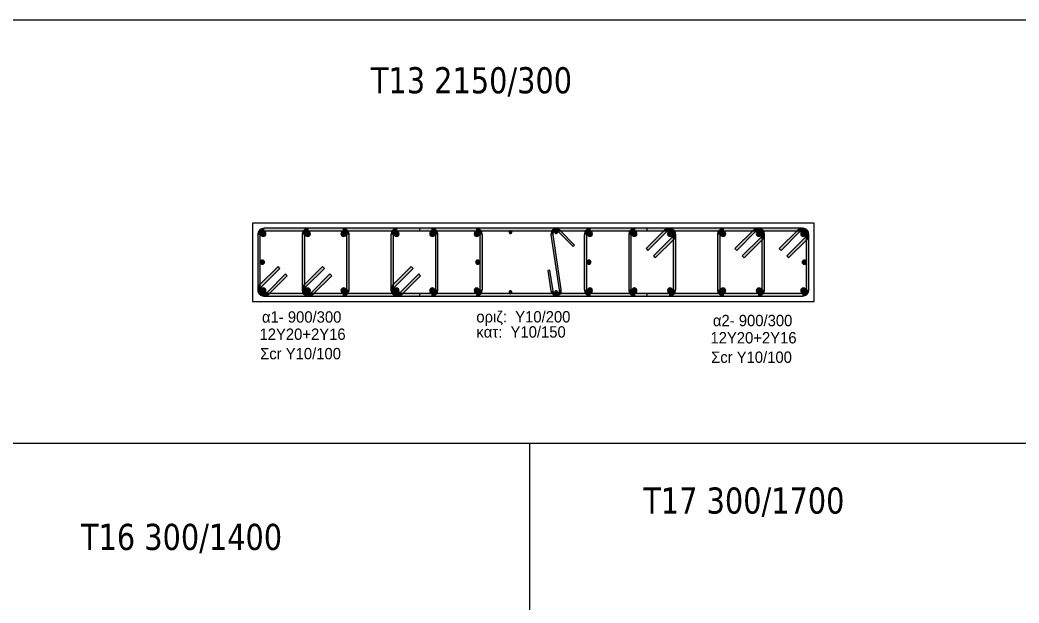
# Model space of a CAD drawing. Header units: millimetres. Extents: x -2171 to 1563, y -1758 to -1505.
# Drawn here: x -279.16 to -260.04, y -1601.41 to -1590.25 of the extents above; entities that cross this region are included whole.
import ezdxf

# ---------------------------------------------------------------- set-up
doc = ezdxf.new("R2010")
doc.units = ezdxf.units.MM
for name, color, linetype in [('-S_TEXT', 3, 'Continuous'), ('Col_Det', 7, 'Continuous'), ('Col_Det_Fill', 7, 'Continuous'), ('Geo_Col_Pro_1', 7, 'Continuous'), ('pinakaki', 153, 'Continuous')]:
    doc.layers.add(name, color=color, linetype=linetype)
doc.styles.add('S1Arl22_b_934_161', font='arial.ttf', dxfattribs={"width": 0.933629, "height": 0.002175})
doc.styles.get("Standard").update_dxf_attribs({"font": 'tahoma.ttf'})

msp = doc.modelspace()

# ---------------------------------------------------------------- hatches: boundary and pattern name
at = {"layer": 'Col_Det_Fill'}
for color, points in [(252, [(-274.4842, -1594.2871), (-274.4842, -1594.2371, 0.4142136), (-274.6092, -1594.3621), (-274.5592, -1594.3621, -0.4142136)]), (12, [(-274.5519, -1594.3444, 0.4142136), (-274.5019, -1594.3944, 0.4142136), (-274.4519, -1594.3444, 0.4142136), (-274.5019, -1594.2944, 0.4142136)]), (252, [(-270.4342, -1594.2871), (-270.4342, -1594.2371), (-274.4842, -1594.2371), (-274.4842, -1594.2871)]), (252, [(-273.6342, -1594.2871), (-273.6342, -1594.2371, 0.4142136), (-273.7592, -1594.3621), (-273.7092, -1594.3621, -0.4142136)]), (56, [(-273.7019, -1594.3444, 0.4142136), (-273.6519, -1594.3944, 0.4142136), (-273.6019, -1594.3444, 0.4142136), (-273.6519, -1594.2944, 0.4142136)]), (252, [(-272.9842, -1594.2871), (-272.9842, -1594.2371), (-273.6342, -1594.2371), (-273.6342, -1594.2871)]), (56, [(-273.0166, -1594.3444, 0.4142136), (-272.9666, -1594.3944, 0.4142136), (-272.9166, -1594.3444, 0.4142136), (-272.9666, -1594.2944, 0.4142136)]), (252, [(-272.9092, -1594.3621), (-272.8592, -1594.3621, 0.4142136), (-272.9842, -1594.2371), (-272.9842, -1594.2871, -0.4142136)]), (252, [(-271.9342, -1594.2871), (-271.9342, -1594.2371, 0.4142136), (-272.0592, -1594.3621), (-272.0092, -1594.3621, -0.4142136)]), (56, [(-272.0019, -1594.3444, 0.4142136), (-271.9519, -1594.3944, 0.4142136), (-271.9019, -1594.3444, 0.4142136), (-271.9519, -1594.2944, 0.4142136)]), (252, [(-271.2842, -1594.2871), (-271.2842, -1594.2371), (-271.9342, -1594.2371), (-271.9342, -1594.2871)]), (252, [(-267.1577, -1594.2871), (-267.1577, -1594.2371), (-271.5108, -1594.2371), (-271.5108, -1594.2871)]), (56, [(-271.3166, -1594.3444, 0.4142136), (-271.2666, -1594.3944, 0.4142136), (-271.2166, -1594.3444, 0.4142136), (-271.2666, -1594.2944, 0.4142136)]), (252, [(-271.2092, -1594.3621), (-271.1592, -1594.3621, 0.4142136), (-271.2842, -1594.2371), (-271.2842, -1594.2871, -0.4142136)]), (12, [(-270.4666, -1594.3444, 0.4142136), (-270.4166, -1594.3944, 0.4142136), (-270.3666, -1594.3444, 0.4142136), (-270.4166, -1594.2944, 0.4142136)]), (252, [(-270.3592, -1594.3621), (-270.3092, -1594.3621, 0.4142136), (-270.4342, -1594.2371), (-270.4342, -1594.2871, -0.4142136)]), (133, [(-269.7965, -1594.3121, 0.4142136), (-269.7715, -1594.3371, 0.4142136), (-269.7465, -1594.3121, 0.4142136), (-269.7715, -1594.2871, 0.4142136)]), (252, [(-268.9959, -1594.3619), (-268.9563, -1594.356, -0.7233449), (-268.8546, -1594.3047), (-268.8263, -1594.2764, 0.7233449)]), (133, [(-268.922, -1594.3121, 0.4142136), (-268.897, -1594.3371, 0.4142136), (-268.872, -1594.3121, 0.4142136), (-268.897, -1594.2871, 0.4142136)]), (252, [(-268.8263, -1594.2764), (-268.8546, -1594.3047), (-268.5717, -1594.5875), (-268.5434, -1594.5592)]), (252, [(-268.2342, -1594.2871), (-268.2342, -1594.2371, 0.4142136), (-268.3592, -1594.3621), (-268.3092, -1594.3621, -0.4142136)]), (12, [(-268.2019, -1594.3444, 0.4142136), (-268.2519, -1594.2944, 0.4142136), (-268.3019, -1594.3444, 0.4142136), (-268.2519, -1594.3944, 0.4142136)]), (252, [(-264.1842, -1594.2871), (-264.1842, -1594.2371), (-268.2342, -1594.2371), (-268.2342, -1594.2871)]), (252, [(-267.3842, -1594.2871), (-267.3842, -1594.2371, 0.4142136), (-267.5092, -1594.3621), (-267.4592, -1594.3621, -0.4142136)]), (56, [(-267.3519, -1594.3444, 0.4142136), (-267.4019, -1594.2944, 0.4142136), (-267.4519, -1594.3444, 0.4142136), (-267.4019, -1594.3944, 0.4142136)]), (252, [(-266.7342, -1594.2871), (-266.7342, -1594.2371), (-267.3842, -1594.2371), (-267.3842, -1594.2871)]), (252, [(-266.7873, -1594.3091), (-266.8226, -1594.2737), (-267.1762, -1594.6273), (-267.1408, -1594.6626)]), (252, [(-266.6592, -1594.3621), (-266.6092, -1594.3621, 0.6681786), (-266.8226, -1594.2737), (-266.7873, -1594.3091, -0.6681786)]), (56, [(-266.6666, -1594.3444, 0.4142136), (-266.7166, -1594.2944, 0.4142136), (-266.7666, -1594.3444, 0.4142136), (-266.7166, -1594.3944, 0.4142136)]), (252, [(-266.6812, -1594.4151), (-266.6459, -1594.4505, 0.6681786), (-266.7342, -1594.2371), (-266.7342, -1594.2871, -0.6681786)]), (252, [(-265.6842, -1594.2871), (-265.6842, -1594.2371, 0.4142136), (-265.8092, -1594.3621), (-265.7592, -1594.3621, -0.4142136)]), (56, [(-265.6519, -1594.3444, 0.4142136), (-265.7019, -1594.2944, 0.4142136), (-265.7519, -1594.3444, 0.4142136), (-265.7019, -1594.3944, 0.4142136)]), (252, [(-265.0342, -1594.2871), (-265.0342, -1594.2371), (-265.6842, -1594.2371), (-265.6842, -1594.2871)]), (252, [(-265.0873, -1594.3091), (-265.1226, -1594.2737), (-265.4762, -1594.6273), (-265.4408, -1594.6626)]), (252, [(-264.9592, -1594.3621), (-264.9092, -1594.3621, 0.6681786), (-265.1226, -1594.2737), (-265.0873, -1594.3091, -0.6681786)]), (56, [(-264.9666, -1594.3444, 0.4142136), (-265.0166, -1594.2944, 0.4142136), (-265.0666, -1594.3444, 0.4142136), (-265.0166, -1594.3944, 0.4142136)]), (252, [(-264.9812, -1594.4151), (-264.9459, -1594.4505, 0.6681786), (-265.0342, -1594.2371), (-265.0342, -1594.2871, -0.6681786)]), (252, [(-264.2373, -1594.3091), (-264.2726, -1594.2737), (-264.6262, -1594.6273), (-264.5908, -1594.6626)]), (252, [(-264.1092, -1594.3621), (-264.0592, -1594.3621, 0.6681786), (-264.2726, -1594.2737), (-264.2373, -1594.3091, -0.6681786)]), (12, [(-264.1166, -1594.3444, 0.4142136), (-264.1666, -1594.2944, 0.4142136), (-264.2166, -1594.3444, 0.4142136), (-264.1666, -1594.3944, 0.4142136)]), (252, [(-264.1312, -1594.4151), (-264.0959, -1594.4505, 0.6681786), (-264.1842, -1594.2371), (-264.1842, -1594.2871, -0.6681786)]), (252, [(-274.5592, -1594.3621), (-274.6092, -1594.3621), (-274.6092, -1595.4121), (-274.5592, -1595.4121)]), (252, [(-273.7092, -1594.3621), (-273.7592, -1594.3621), (-273.7592, -1595.4121), (-273.7092, -1595.4121)]), (252, [(-272.9092, -1595.4121), (-272.8592, -1595.4121), (-272.8592, -1594.3621), (-272.9092, -1594.3621)]), (252, [(-272.0092, -1594.3621), (-272.0592, -1594.3621), (-272.0592, -1595.4121), (-272.0092, -1595.4121)]), (252, [(-271.2092, -1595.4121), (-271.1592, -1595.4121), (-271.1592, -1594.3621), (-271.2092, -1594.3621)]), (252, [(-270.3592, -1595.4121), (-270.3092, -1595.4121), (-270.3092, -1594.3621), (-270.3592, -1594.3621)]), (252, [(-268.8377, -1595.4182), (-268.7981, -1595.4123), (-268.9563, -1594.356), (-268.9959, -1594.3619)]), (252, [(-268.3092, -1594.3621), (-268.3592, -1594.3621), (-268.3592, -1595.4121), (-268.3092, -1595.4121)]), (252, [(-267.4592, -1594.3621), (-267.5092, -1594.3621), (-267.5092, -1595.4121), (-267.4592, -1595.4121)]), (252, [(-267.0348, -1594.7687), (-266.9994, -1594.804), (-266.6459, -1594.4505), (-266.6812, -1594.4151)]), (252, [(-266.6592, -1595.4121), (-266.6092, -1595.4121), (-266.6092, -1594.3621), (-266.6592, -1594.3621)]), (252, [(-265.7592, -1594.3621), (-265.8092, -1594.3621), (-265.8092, -1595.4121), (-265.7592, -1595.4121)]), (252, [(-265.3348, -1594.7687), (-265.2994, -1594.804), (-264.9459, -1594.4505), (-264.9812, -1594.4151)]), (252, [(-264.9592, -1595.4121), (-264.9092, -1595.4121), (-264.9092, -1594.3621), (-264.9592, -1594.3621)]), (252, [(-264.4848, -1594.7687), (-264.4494, -1594.804), (-264.0959, -1594.4505), (-264.1312, -1594.4151)]), (252, [(-264.1092, -1595.4121), (-264.0592, -1595.4121), (-264.0592, -1594.3621), (-264.1092, -1594.3621)]), (12, [(-274.5592, -1594.8871, 0.4142136), (-274.5192, -1594.9271, 0.4142136), (-274.4792, -1594.8871, 0.4142136), (-274.5192, -1594.8471, 0.4142136)]), (12, [(-270.4392, -1594.8871, 0.4142136), (-270.3992, -1594.9271, 0.4142136), (-270.3592, -1594.8871, 0.4142136), (-270.3992, -1594.8471, 0.4142136)]), (12, [(-268.2292, -1594.8871, 0.4142136), (-268.2692, -1594.8471, 0.4142136), (-268.3092, -1594.8871, 0.4142136), (-268.2692, -1594.9271, 0.4142136)]), (12, [(-264.1092, -1594.8871, 0.4142136), (-264.1492, -1594.8471, 0.4142136), (-264.1892, -1594.8871, 0.4142136), (-264.1492, -1594.9271, 0.4142136)]), (252, [(-274.1837, -1595.0055), (-274.2191, -1594.9702), (-274.5726, -1595.3237), (-274.5373, -1595.3591)]), (252, [(-273.3337, -1595.0055), (-273.3691, -1594.9702), (-273.7226, -1595.3237), (-273.6873, -1595.3591)]), (252, [(-271.6337, -1595.0055), (-271.6691, -1594.9702), (-272.0226, -1595.3237), (-271.9873, -1595.3591)]), (252, [(-269.0156, -1595.0404), (-269.0551, -1595.0463), (-268.9959, -1595.4419), (-268.9563, -1595.436)]), (252, [(-274.4312, -1595.4651), (-274.3959, -1595.5005), (-274.0423, -1595.1469), (-274.0777, -1595.1116)]), (252, [(-273.5812, -1595.4651), (-273.5459, -1595.5005), (-273.1923, -1595.1469), (-273.2277, -1595.1116)]), (252, [(-271.8812, -1595.4651), (-271.8459, -1595.5005), (-271.4923, -1595.1469), (-271.5277, -1595.1116)]), (252, [(-274.5373, -1595.3591), (-274.5726, -1595.3237, 0.6681786), (-274.4842, -1595.5371), (-274.4842, -1595.4871, -0.6681786)]), (252, [(-274.5592, -1595.4121), (-274.6092, -1595.4121, 0.6681786), (-274.3959, -1595.5005), (-274.4312, -1595.4651, -0.6681786)]), (12, [(-274.5519, -1595.4298, 0.4142136), (-274.5019, -1595.4798, 0.4142136), (-274.4519, -1595.4298, 0.4142136), (-274.5019, -1595.3798, 0.4142136)]), (252, [(-273.6873, -1595.3591), (-273.7226, -1595.3237, 0.6681786), (-273.6342, -1595.5371), (-273.6342, -1595.4871, -0.6681786)]), (252, [(-273.7092, -1595.4121), (-273.7592, -1595.4121, 0.6681786), (-273.5459, -1595.5005), (-273.5812, -1595.4651, -0.6681786)]), (56, [(-273.7019, -1595.4298, 0.4142136), (-273.6519, -1595.4798, 0.4142136), (-273.6019, -1595.4298, 0.4142136), (-273.6519, -1595.3798, 0.4142136)]), (56, [(-273.0166, -1595.4298, 0.4142136), (-272.9666, -1595.4798, 0.4142136), (-272.9166, -1595.4298, 0.4142136), (-272.9666, -1595.3798, 0.4142136)]), (252, [(-272.9842, -1595.4871), (-272.9842, -1595.5371, 0.4142136), (-272.8592, -1595.4121), (-272.9092, -1595.4121, -0.4142136)]), (252, [(-271.9873, -1595.3591), (-272.0226, -1595.3237, 0.6681786), (-271.9342, -1595.5371), (-271.9342, -1595.4871, -0.6681786)]), (252, [(-272.0092, -1595.4121), (-272.0592, -1595.4121, 0.6681786), (-271.8459, -1595.5005), (-271.8812, -1595.4651, -0.6681786)]), (56, [(-272.0019, -1595.4298, 0.4142136), (-271.9519, -1595.4798, 0.4142136), (-271.9019, -1595.4298, 0.4142136), (-271.9519, -1595.3798, 0.4142136)]), (56, [(-271.3166, -1595.4298, 0.4142136), (-271.2666, -1595.4798, 0.4142136), (-271.2166, -1595.4298, 0.4142136), (-271.2666, -1595.3798, 0.4142136)]), (252, [(-271.2842, -1595.4871), (-271.2842, -1595.5371, 0.4142136), (-271.1592, -1595.4121), (-271.2092, -1595.4121, -0.4142136)]), (12, [(-270.4666, -1595.4298, 0.4142136), (-270.4166, -1595.4798, 0.4142136), (-270.3666, -1595.4298, 0.4142136), (-270.4166, -1595.3798, 0.4142136)]), (252, [(-270.4342, -1595.4871), (-270.4342, -1595.5371, 0.4142136), (-270.3092, -1595.4121), (-270.3592, -1595.4121, -0.4142136)]), (133, [(-269.7965, -1595.4621, 0.4142136), (-269.7715, -1595.4871, 0.4142136), (-269.7465, -1595.4621, 0.4142136), (-269.7715, -1595.4371, 0.4142136)]), (252, [(-268.9563, -1595.436), (-268.9959, -1595.4419, 1), (-268.7981, -1595.4123), (-268.8377, -1595.4182, -1)]), (133, [(-268.922, -1595.4621, 0.4142136), (-268.897, -1595.4871, 0.4142136), (-268.872, -1595.4621, 0.4142136), (-268.897, -1595.4371, 0.4142136)]), (252, [(-268.3092, -1595.4121), (-268.3592, -1595.4121, 0.4142136), (-268.2342, -1595.5371), (-268.2342, -1595.4871, -0.4142136)]), (12, [(-268.2019, -1595.4298, 0.4142136), (-268.2519, -1595.3798, 0.4142136), (-268.3019, -1595.4298, 0.4142136), (-268.2519, -1595.4798, 0.4142136)]), (252, [(-267.4592, -1595.4121), (-267.5092, -1595.4121, 0.4142136), (-267.3842, -1595.5371), (-267.3842, -1595.4871, -0.4142136)]), (56, [(-267.3519, -1595.4298, 0.4142136), (-267.4019, -1595.3798, 0.4142136), (-267.4519, -1595.4298, 0.4142136), (-267.4019, -1595.4798, 0.4142136)]), (56, [(-266.6666, -1595.4298, 0.4142136), (-266.7166, -1595.3798, 0.4142136), (-266.7666, -1595.4298, 0.4142136), (-266.7166, -1595.4798, 0.4142136)]), (252, [(-266.7342, -1595.4871), (-266.7342, -1595.5371, 0.4142136), (-266.6092, -1595.4121), (-266.6592, -1595.4121, -0.4142136)]), (252, [(-265.7592, -1595.4121), (-265.8092, -1595.4121, 0.4142136), (-265.6842, -1595.5371), (-265.6842, -1595.4871, -0.4142136)]), (56, [(-265.6519, -1595.4298, 0.4142136), (-265.7019, -1595.3798, 0.4142136), (-265.7519, -1595.4298, 0.4142136), (-265.7019, -1595.4798, 0.4142136)]), (56, [(-264.9666, -1595.4298, 0.4142136), (-265.0166, -1595.3798, 0.4142136), (-265.0666, -1595.4298, 0.4142136), (-265.0166, -1595.4798, 0.4142136)]), (252, [(-265.0342, -1595.4871), (-265.0342, -1595.5371, 0.4142136), (-264.9092, -1595.4121), (-264.9592, -1595.4121, -0.4142136)]), (12, [(-264.1166, -1595.4298, 0.4142136), (-264.1666, -1595.3798, 0.4142136), (-264.2166, -1595.4298, 0.4142136), (-264.1666, -1595.4798, 0.4142136)]), (252, [(-264.1842, -1595.4871), (-264.1842, -1595.5371, 0.4142136), (-264.0592, -1595.4121), (-264.1092, -1595.4121, -0.4142136)]), (252, [(-274.4842, -1595.4871), (-274.4842, -1595.5371), (-270.4342, -1595.5371), (-270.4342, -1595.4871)]), (252, [(-273.6342, -1595.4871), (-273.6342, -1595.5371), (-272.9842, -1595.5371), (-272.9842, -1595.4871)]), (252, [(-271.9342, -1595.4871), (-271.9342, -1595.5371), (-271.2842, -1595.5371), (-271.2842, -1595.4871)]), (252, [(-271.5108, -1595.4871), (-271.5108, -1595.5371), (-267.1577, -1595.5371), (-267.1577, -1595.4871)]), (252, [(-268.2342, -1595.4871), (-268.2342, -1595.5371), (-264.1842, -1595.5371), (-264.1842, -1595.4871)]), (252, [(-267.3842, -1595.4871), (-267.3842, -1595.5371), (-266.7342, -1595.5371), (-266.7342, -1595.4871)]), (252, [(-265.6842, -1595.4871), (-265.6842, -1595.5371), (-265.0342, -1595.5371), (-265.0342, -1595.4871)])]:
    msp.add_hatch(color=color, dxfattribs=at).paths.add_polyline_path(points)

# ---------------------------------------------------------------- linework, layer by layer
at = {"layer": '-S_TEXT', "ltscale": 5}
msp.add_lwpolyline([(-298.9343, -1590.2497), (-240.7868, -1590.2497), (-240.7868, -1630.2944), (-298.9343, -1630.2944)], close=True, dxfattribs=at)
at = {"layer": 'Col_Det', "color": 7}
for points in [[(-263.9592, -1594.1371), (-274.7092, -1594.1371)], [(-274.7092, -1594.1371), (-274.7092, -1595.6371)], [(-270.4342, -1594.2371), (-274.4842, -1594.2371)], [(-274.4842, -1594.2871), (-270.4342, -1594.2871)], [(-272.9842, -1594.2371), (-273.6342, -1594.2371)], [(-273.6342, -1594.2871), (-272.9842, -1594.2871)], [(-271.2842, -1594.2371), (-271.9342, -1594.2371)], [(-271.9342, -1594.2871), (-271.2842, -1594.2871)], [(-267.1577, -1594.2371), (-271.5108, -1594.2371)], [(-271.5108, -1594.2371), (-271.5108, -1594.2871)], [(-271.5108, -1594.2871), (-267.1577, -1594.2871)], [(-268.5434, -1594.5592), (-268.8263, -1594.2764)], [(-264.1842, -1594.2371), (-268.2342, -1594.2371)], [(-268.2342, -1594.2871), (-264.1842, -1594.2871)], [(-266.7342, -1594.2371), (-267.3842, -1594.2371)], [(-267.3842, -1594.2871), (-266.7342, -1594.2871)], [(-266.8226, -1594.2737), (-267.1762, -1594.6273)], [(-267.1577, -1594.2871), (-267.1577, -1594.2371)], [(-265.0342, -1594.2371), (-265.6842, -1594.2371)], [(-265.6842, -1594.2871), (-265.0342, -1594.2871)], [(-265.1226, -1594.2737), (-265.4762, -1594.6273)], [(-264.2726, -1594.2737), (-264.6262, -1594.6273)], [(-263.9592, -1595.6371), (-263.9592, -1594.1371)], [(-274.6092, -1594.3621), (-274.6092, -1595.4121)], [(-274.5592, -1595.4121), (-274.5592, -1594.3621)], [(-273.7592, -1594.3621), (-273.7592, -1595.4121)], [(-273.7092, -1595.4121), (-273.7092, -1594.3621)], [(-272.9092, -1594.3621), (-272.9092, -1595.4121)], [(-272.8592, -1595.4121), (-272.8592, -1594.3621)], [(-272.0592, -1594.3621), (-272.0592, -1595.4121)], [(-272.0092, -1595.4121), (-272.0092, -1594.3621)], [(-271.2092, -1594.3621), (-271.2092, -1595.4121)], [(-271.1592, -1595.4121), (-271.1592, -1594.3621)], [(-270.3592, -1594.3621), (-270.3592, -1595.4121)], [(-270.3092, -1595.4121), (-270.3092, -1594.3621)], [(-268.9959, -1594.3619), (-268.8377, -1595.4182)], [(-268.7981, -1595.4123), (-268.9563, -1594.356)], [(-268.8546, -1594.3047), (-268.5717, -1594.5875)], [(-268.3592, -1594.3621), (-268.3592, -1595.4121)], [(-268.3092, -1595.4121), (-268.3092, -1594.3621)], [(-267.5092, -1594.3621), (-267.5092, -1595.4121)], [(-267.4592, -1595.4121), (-267.4592, -1594.3621)], [(-267.1408, -1594.6626), (-266.7873, -1594.3091)], [(-266.6812, -1594.4151), (-267.0348, -1594.7687)], [(-266.9994, -1594.804), (-266.6459, -1594.4505)], [(-266.6592, -1594.3621), (-266.6592, -1595.4121)], [(-266.6092, -1595.4121), (-266.6092, -1594.3621)], [(-265.8092, -1594.3621), (-265.8092, -1595.4121)], [(-265.7592, -1595.4121), (-265.7592, -1594.3621)], [(-265.4408, -1594.6626), (-265.0873, -1594.3091)], [(-264.9812, -1594.4151), (-265.3348, -1594.7687)], [(-265.2994, -1594.804), (-264.9459, -1594.4505)], [(-264.9592, -1594.3621), (-264.9592, -1595.4121)], [(-264.9092, -1595.4121), (-264.9092, -1594.3621)], [(-264.5908, -1594.6626), (-264.2373, -1594.3091)], [(-264.1312, -1594.4151), (-264.4848, -1594.7687)], [(-264.4494, -1594.804), (-264.0959, -1594.4505)], [(-264.1092, -1594.3621), (-264.1092, -1595.4121)], [(-264.0592, -1595.4121), (-264.0592, -1594.3621)], [(-268.5717, -1594.5875), (-268.5434, -1594.5592)], [(-267.1762, -1594.6273), (-267.1408, -1594.6626)], [(-265.4762, -1594.6273), (-265.4408, -1594.6626)], [(-264.6262, -1594.6273), (-264.5908, -1594.6626)], [(-267.0348, -1594.7687), (-266.9994, -1594.804)], [(-265.3348, -1594.7687), (-265.2994, -1594.804)], [(-264.4848, -1594.7687), (-264.4494, -1594.804)], [(-274.2191, -1594.9702), (-274.5726, -1595.3237)], [(-274.5373, -1595.3591), (-274.1837, -1595.0055)], [(-274.1837, -1595.0055), (-274.2191, -1594.9702)], [(-273.3691, -1594.9702), (-273.7226, -1595.3237)], [(-273.6873, -1595.3591), (-273.3337, -1595.0055)], [(-273.3337, -1595.0055), (-273.3691, -1594.9702)], [(-271.6691, -1594.9702), (-272.0226, -1595.3237)], [(-271.9873, -1595.3591), (-271.6337, -1595.0055)], [(-271.6337, -1595.0055), (-271.6691, -1594.9702)], [(-269.0156, -1595.0404), (-269.0551, -1595.0463)], [(-269.0551, -1595.0463), (-268.9959, -1595.4419)], [(-268.9563, -1595.436), (-269.0156, -1595.0404)], [(-274.0777, -1595.1116), (-274.4312, -1595.4651)], [(-274.3959, -1595.5005), (-274.0423, -1595.1469)], [(-274.0423, -1595.1469), (-274.0777, -1595.1116)], [(-273.2277, -1595.1116), (-273.5812, -1595.4651)], [(-273.5459, -1595.5005), (-273.1923, -1595.1469)], [(-273.1923, -1595.1469), (-273.2277, -1595.1116)], [(-271.5277, -1595.1116), (-271.8812, -1595.4651)], [(-271.8459, -1595.5005), (-271.4923, -1595.1469)], [(-271.4923, -1595.1469), (-271.5277, -1595.1116)], [(-270.4342, -1595.4871), (-274.4842, -1595.4871)], [(-274.4842, -1595.5371), (-270.4342, -1595.5371)], [(-272.9842, -1595.4871), (-273.6342, -1595.4871)], [(-273.6342, -1595.5371), (-272.9842, -1595.5371)], [(-271.2842, -1595.4871), (-271.9342, -1595.4871)], [(-271.9342, -1595.5371), (-271.2842, -1595.5371)], [(-271.5108, -1595.4871), (-271.5108, -1595.5371)], [(-267.1577, -1595.4871), (-271.5108, -1595.4871)], [(-271.5108, -1595.5371), (-267.1577, -1595.5371)], [(-264.1842, -1595.4871), (-268.2342, -1595.4871)], [(-268.2342, -1595.5371), (-264.1842, -1595.5371)], [(-266.7342, -1595.4871), (-267.3842, -1595.4871)], [(-267.3842, -1595.5371), (-266.7342, -1595.5371)], [(-267.1577, -1595.5371), (-267.1577, -1595.4871)], [(-265.0342, -1595.4871), (-265.6842, -1595.4871)], [(-265.6842, -1595.5371), (-265.0342, -1595.5371)], [(-274.7092, -1595.6371), (-263.9592, -1595.6371)]]:
    msp.add_lwpolyline(points, dxfattribs=at)
for points in [[(-274.4842, -1594.2371, 0.4142136), (-274.6092, -1594.3621)], [(-274.5592, -1594.3621, -0.4142136), (-274.4842, -1594.2871, -0.4142136)], [(-274.5019, -1594.2944, 0.4142136), (-274.5519, -1594.3444, 0.4142136)], [(-274.4519, -1594.3444, 0.4142136), (-274.5019, -1594.2944, 0.4142136)], [(-273.6342, -1594.2371, 0.4142136), (-273.7592, -1594.3621)], [(-273.7092, -1594.3621, -0.4142136), (-273.6342, -1594.2871, -0.4142136)], [(-273.6519, -1594.2944, 0.4142136), (-273.7019, -1594.3444, 0.4142136)], [(-273.6019, -1594.3444, 0.4142136), (-273.6519, -1594.2944, 0.4142136)], [(-272.9666, -1594.2944, 0.4142136), (-273.0166, -1594.3444, 0.4142136)], [(-272.8592, -1594.3621, 0.4142136), (-272.9842, -1594.2371)], [(-272.9842, -1594.2871, -0.4142136), (-272.9092, -1594.3621, -0.4142136)], [(-272.9166, -1594.3444, 0.4142136), (-272.9666, -1594.2944, 0.4142136)], [(-271.9342, -1594.2371, 0.4142136), (-272.0592, -1594.3621)], [(-272.0092, -1594.3621, -0.4142136), (-271.9342, -1594.2871, -0.4142136)], [(-271.9519, -1594.2944, 0.4142136), (-272.0019, -1594.3444, 0.4142136)], [(-271.9019, -1594.3444, 0.4142136), (-271.9519, -1594.2944, 0.4142136)], [(-271.2666, -1594.2944, 0.4142136), (-271.3166, -1594.3444, 0.4142136)], [(-271.1592, -1594.3621, 0.4142136), (-271.2842, -1594.2371)], [(-271.2842, -1594.2871, -0.4142136), (-271.2092, -1594.3621, -0.4142136)], [(-271.2166, -1594.3444, 0.4142136), (-271.2666, -1594.2944, 0.4142136)], [(-270.4166, -1594.2944, 0.4142136), (-270.4666, -1594.3444, 0.4142136)], [(-270.3092, -1594.3621, 0.4142136), (-270.4342, -1594.2371)], [(-270.4342, -1594.2871, -0.4142136), (-270.3592, -1594.3621, -0.4142136)], [(-270.3666, -1594.3444, 0.4142136), (-270.4166, -1594.2944, 0.4142136)], [(-269.7715, -1594.2871, 0.4142136), (-269.7965, -1594.3121, 0.4142136)], [(-269.7465, -1594.3121, 0.4142136), (-269.7715, -1594.2871, 0.4142136)], [(-268.8263, -1594.2764, 0.7233449), (-268.9959, -1594.3619, 0.7233449)], [(-268.9563, -1594.356, -0.7233449), (-268.8546, -1594.3047)], [(-268.897, -1594.2871, 0.4142136), (-268.922, -1594.3121, 0.4142136)], [(-268.872, -1594.3121, 0.4142136), (-268.897, -1594.2871, 0.4142136)], [(-268.2342, -1594.2371, 0.4142136), (-268.3592, -1594.3621)], [(-268.3092, -1594.3621, -0.4142136), (-268.2342, -1594.2871, -0.4142136)], [(-268.2519, -1594.2944, 0.4142136), (-268.3019, -1594.3444, 0.4142136)], [(-268.2019, -1594.3444, 0.4142136), (-268.2519, -1594.2944, 0.4142136)], [(-267.3842, -1594.2371, 0.4142136), (-267.5092, -1594.3621)], [(-267.4592, -1594.3621, -0.4142136), (-267.3842, -1594.2871, -0.4142136)], [(-267.4019, -1594.2944, 0.4142136), (-267.4519, -1594.3444, 0.4142136)], [(-267.3519, -1594.3444, 0.4142136), (-267.4019, -1594.2944, 0.4142136)], [(-266.6092, -1594.3621, 0.6681786), (-266.8226, -1594.2737)], [(-266.7873, -1594.3091, -0.6681786), (-266.6592, -1594.3621, -0.6681786)], [(-266.7166, -1594.2944, 0.4142136), (-266.7666, -1594.3444, 0.4142136)], [(-266.6459, -1594.4505, 0.6681786), (-266.7342, -1594.2371)], [(-266.7342, -1594.2871, -0.6681786), (-266.6812, -1594.4151, -0.6681786)], [(-266.6666, -1594.3444, 0.4142136), (-266.7166, -1594.2944, 0.4142136)], [(-265.6842, -1594.2371, 0.4142136), (-265.8092, -1594.3621)], [(-265.7592, -1594.3621, -0.4142136), (-265.6842, -1594.2871, -0.4142136)], [(-265.7019, -1594.2944, 0.4142136), (-265.7519, -1594.3444, 0.4142136)], [(-265.6519, -1594.3444, 0.4142136), (-265.7019, -1594.2944, 0.4142136)], [(-264.9092, -1594.3621, 0.6681786), (-265.1226, -1594.2737)], [(-265.0873, -1594.3091, -0.6681786), (-264.9592, -1594.3621, -0.6681786)], [(-265.0166, -1594.2944, 0.4142136), (-265.0666, -1594.3444, 0.4142136)], [(-264.9459, -1594.4505, 0.6681786), (-265.0342, -1594.2371)], [(-265.0342, -1594.2871, -0.6681786), (-264.9812, -1594.4151, -0.6681786)], [(-264.9666, -1594.3444, 0.4142136), (-265.0166, -1594.2944, 0.4142136)], [(-264.0592, -1594.3621, 0.6681786), (-264.2726, -1594.2737)], [(-264.2373, -1594.3091, -0.6681786), (-264.1092, -1594.3621, -0.6681786)], [(-264.1666, -1594.2944, 0.4142136), (-264.2166, -1594.3444, 0.4142136)], [(-264.0959, -1594.4505, 0.6681786), (-264.1842, -1594.2371)], [(-264.1842, -1594.2871, -0.6681786), (-264.1312, -1594.4151, -0.6681786)], [(-264.1166, -1594.3444, 0.4142136), (-264.1666, -1594.2944, 0.4142136)], [(-274.5519, -1594.3444, 0.4142136), (-274.5019, -1594.3944, 0.4142136)], [(-274.5019, -1594.3944, 0.4142136), (-274.4519, -1594.3444, 0.4142136)], [(-273.7019, -1594.3444, 0.4142136), (-273.6519, -1594.3944, 0.4142136)], [(-273.6519, -1594.3944, 0.4142136), (-273.6019, -1594.3444, 0.4142136)], [(-273.0166, -1594.3444, 0.4142136), (-272.9666, -1594.3944, 0.4142136)], [(-272.9666, -1594.3944, 0.4142136), (-272.9166, -1594.3444, 0.4142136)], [(-272.0019, -1594.3444, 0.4142136), (-271.9519, -1594.3944, 0.4142136)], [(-271.9519, -1594.3944, 0.4142136), (-271.9019, -1594.3444, 0.4142136)], [(-271.3166, -1594.3444, 0.4142136), (-271.2666, -1594.3944, 0.4142136)], [(-271.2666, -1594.3944, 0.4142136), (-271.2166, -1594.3444, 0.4142136)], [(-270.4666, -1594.3444, 0.4142136), (-270.4166, -1594.3944, 0.4142136)], [(-270.4166, -1594.3944, 0.4142136), (-270.3666, -1594.3444, 0.4142136)], [(-269.7965, -1594.3121, 0.4142136), (-269.7715, -1594.3371, 0.4142136)], [(-269.7715, -1594.3371, 0.4142136), (-269.7465, -1594.3121, 0.4142136)], [(-268.922, -1594.3121, 0.4142136), (-268.897, -1594.3371, 0.4142136)], [(-268.897, -1594.3371, 0.4142136), (-268.872, -1594.3121, 0.4142136)], [(-268.3019, -1594.3444, 0.4142136), (-268.2519, -1594.3944, 0.4142136)], [(-268.2519, -1594.3944, 0.4142136), (-268.2019, -1594.3444, 0.4142136)], [(-267.4519, -1594.3444, 0.4142136), (-267.4019, -1594.3944, 0.4142136)], [(-267.4019, -1594.3944, 0.4142136), (-267.3519, -1594.3444, 0.4142136)], [(-266.7666, -1594.3444, 0.4142136), (-266.7166, -1594.3944, 0.4142136)], [(-266.7166, -1594.3944, 0.4142136), (-266.6666, -1594.3444, 0.4142136)], [(-265.7519, -1594.3444, 0.4142136), (-265.7019, -1594.3944, 0.4142136)], [(-265.7019, -1594.3944, 0.4142136), (-265.6519, -1594.3444, 0.4142136)], [(-265.0666, -1594.3444, 0.4142136), (-265.0166, -1594.3944, 0.4142136)], [(-265.0166, -1594.3944, 0.4142136), (-264.9666, -1594.3444, 0.4142136)], [(-264.2166, -1594.3444, 0.4142136), (-264.1666, -1594.3944, 0.4142136)], [(-264.1666, -1594.3944, 0.4142136), (-264.1166, -1594.3444, 0.4142136)], [(-274.5192, -1594.8471, 0.4142136), (-274.5592, -1594.8871, 0.4142136)], [(-274.4792, -1594.8871, 0.4142136), (-274.5192, -1594.8471, 0.4142136)], [(-270.3992, -1594.8471, 0.4142136), (-270.4392, -1594.8871, 0.4142136)], [(-270.3592, -1594.8871, 0.4142136), (-270.3992, -1594.8471, 0.4142136)], [(-268.2692, -1594.8471, 0.4142136), (-268.3092, -1594.8871, 0.4142136)], [(-268.2292, -1594.8871, 0.4142136), (-268.2692, -1594.8471, 0.4142136)], [(-264.1492, -1594.8471, 0.4142136), (-264.1892, -1594.8871, 0.4142136)], [(-264.1092, -1594.8871, 0.4142136), (-264.1492, -1594.8471, 0.4142136)], [(-274.5592, -1594.8871, 0.4142136), (-274.5192, -1594.9271, 0.4142136)], [(-274.5192, -1594.9271, 0.4142136), (-274.4792, -1594.8871, 0.4142136)], [(-270.4392, -1594.8871, 0.4142136), (-270.3992, -1594.9271, 0.4142136)], [(-270.3992, -1594.9271, 0.4142136), (-270.3592, -1594.8871, 0.4142136)], [(-268.3092, -1594.8871, 0.4142136), (-268.2692, -1594.9271, 0.4142136)], [(-268.2692, -1594.9271, 0.4142136), (-268.2292, -1594.8871, 0.4142136)], [(-264.1892, -1594.8871, 0.4142136), (-264.1492, -1594.9271, 0.4142136)], [(-264.1492, -1594.9271, 0.4142136), (-264.1092, -1594.8871, 0.4142136)], [(-274.5726, -1595.3237, 0.6681786), (-274.4842, -1595.5371)], [(-274.6092, -1595.4121, 0.6681786), (-274.3959, -1595.5005)], [(-274.4842, -1595.4871, -0.6681786), (-274.5373, -1595.3591, -0.6681786)], [(-274.4312, -1595.4651, -0.6681786), (-274.5592, -1595.4121, -0.6681786)], [(-274.5019, -1595.3798, 0.4142136), (-274.5519, -1595.4298, 0.4142136)], [(-274.5519, -1595.4298, 0.4142136), (-274.5019, -1595.4798, 0.4142136)], [(-274.4519, -1595.4298, 0.4142136), (-274.5019, -1595.3798, 0.4142136)], [(-274.5019, -1595.4798, 0.4142136), (-274.4519, -1595.4298, 0.4142136)], [(-273.7226, -1595.3237, 0.6681786), (-273.6342, -1595.5371)], [(-273.7592, -1595.4121, 0.6681786), (-273.5459, -1595.5005)], [(-273.6342, -1595.4871, -0.6681786), (-273.6873, -1595.3591, -0.6681786)], [(-273.5812, -1595.4651, -0.6681786), (-273.7092, -1595.4121, -0.6681786)], [(-273.6519, -1595.3798, 0.4142136), (-273.7019, -1595.4298, 0.4142136)], [(-273.7019, -1595.4298, 0.4142136), (-273.6519, -1595.4798, 0.4142136)], [(-273.6019, -1595.4298, 0.4142136), (-273.6519, -1595.3798, 0.4142136)], [(-273.6519, -1595.4798, 0.4142136), (-273.6019, -1595.4298, 0.4142136)], [(-272.9666, -1595.3798, 0.4142136), (-273.0166, -1595.4298, 0.4142136)], [(-273.0166, -1595.4298, 0.4142136), (-272.9666, -1595.4798, 0.4142136)], [(-272.9842, -1595.5371, 0.4142136), (-272.8592, -1595.4121)], [(-272.9092, -1595.4121, -0.4142136), (-272.9842, -1595.4871, -0.4142136)], [(-272.9166, -1595.4298, 0.4142136), (-272.9666, -1595.3798, 0.4142136)], [(-272.9666, -1595.4798, 0.4142136), (-272.9166, -1595.4298, 0.4142136)], [(-272.0226, -1595.3237, 0.6681786), (-271.9342, -1595.5371)], [(-272.0592, -1595.4121, 0.6681786), (-271.8459, -1595.5005)], [(-271.9342, -1595.4871, -0.6681786), (-271.9873, -1595.3591, -0.6681786)], [(-271.8812, -1595.4651, -0.6681786), (-272.0092, -1595.4121, -0.6681786)], [(-271.9519, -1595.3798, 0.4142136), (-272.0019, -1595.4298, 0.4142136)], [(-272.0019, -1595.4298, 0.4142136), (-271.9519, -1595.4798, 0.4142136)], [(-271.9019, -1595.4298, 0.4142136), (-271.9519, -1595.3798, 0.4142136)], [(-271.9519, -1595.4798, 0.4142136), (-271.9019, -1595.4298, 0.4142136)], [(-271.2666, -1595.3798, 0.4142136), (-271.3166, -1595.4298, 0.4142136)], [(-271.3166, -1595.4298, 0.4142136), (-271.2666, -1595.4798, 0.4142136)], [(-271.2842, -1595.5371, 0.4142136), (-271.1592, -1595.4121)], [(-271.2092, -1595.4121, -0.4142136), (-271.2842, -1595.4871, -0.4142136)], [(-271.2166, -1595.4298, 0.4142136), (-271.2666, -1595.3798, 0.4142136)], [(-271.2666, -1595.4798, 0.4142136), (-271.2166, -1595.4298, 0.4142136)], [(-270.4166, -1595.3798, 0.4142136), (-270.4666, -1595.4298, 0.4142136)], [(-270.4666, -1595.4298, 0.4142136), (-270.4166, -1595.4798, 0.4142136)], [(-270.4342, -1595.5371, 0.4142136), (-270.3092, -1595.4121)], [(-270.3592, -1595.4121, -0.4142136), (-270.4342, -1595.4871, -0.4142136)], [(-270.3666, -1595.4298, 0.4142136), (-270.4166, -1595.3798, 0.4142136)], [(-270.4166, -1595.4798, 0.4142136), (-270.3666, -1595.4298, 0.4142136)], [(-269.7715, -1595.4371, 0.4142136), (-269.7965, -1595.4621, 0.4142136)], [(-269.7465, -1595.4621, 0.4142136), (-269.7715, -1595.4371, 0.4142136)], [(-268.9959, -1595.4419, 1), (-268.7981, -1595.4123)], [(-268.8377, -1595.4182, -1), (-268.9563, -1595.436, -1)], [(-268.897, -1595.4371, 0.4142136), (-268.922, -1595.4621, 0.4142136)], [(-268.872, -1595.4621, 0.4142136), (-268.897, -1595.4371, 0.4142136)], [(-268.3592, -1595.4121, 0.4142136), (-268.2342, -1595.5371)], [(-268.2342, -1595.4871, -0.4142136), (-268.3092, -1595.4121, -0.4142136)], [(-268.2519, -1595.3798, 0.4142136), (-268.3019, -1595.4298, 0.4142136)], [(-268.3019, -1595.4298, 0.4142136), (-268.2519, -1595.4798, 0.4142136)], [(-268.2019, -1595.4298, 0.4142136), (-268.2519, -1595.3798, 0.4142136)], [(-268.2519, -1595.4798, 0.4142136), (-268.2019, -1595.4298, 0.4142136)], [(-267.5092, -1595.4121, 0.4142136), (-267.3842, -1595.5371)], [(-267.3842, -1595.4871, -0.4142136), (-267.4592, -1595.4121, -0.4142136)], [(-267.4019, -1595.3798, 0.4142136), (-267.4519, -1595.4298, 0.4142136)], [(-267.4519, -1595.4298, 0.4142136), (-267.4019, -1595.4798, 0.4142136)], [(-267.3519, -1595.4298, 0.4142136), (-267.4019, -1595.3798, 0.4142136)], [(-267.4019, -1595.4798, 0.4142136), (-267.3519, -1595.4298, 0.4142136)], [(-266.7166, -1595.3798, 0.4142136), (-266.7666, -1595.4298, 0.4142136)], [(-266.7666, -1595.4298, 0.4142136), (-266.7166, -1595.4798, 0.4142136)], [(-266.7342, -1595.5371, 0.4142136), (-266.6092, -1595.4121)], [(-266.6592, -1595.4121, -0.4142136), (-266.7342, -1595.4871, -0.4142136)], [(-266.6666, -1595.4298, 0.4142136), (-266.7166, -1595.3798, 0.4142136)], [(-266.7166, -1595.4798, 0.4142136), (-266.6666, -1595.4298, 0.4142136)], [(-265.8092, -1595.4121, 0.4142136), (-265.6842, -1595.5371)], [(-265.6842, -1595.4871, -0.4142136), (-265.7592, -1595.4121, -0.4142136)], [(-265.7019, -1595.3798, 0.4142136), (-265.7519, -1595.4298, 0.4142136)], [(-265.7519, -1595.4298, 0.4142136), (-265.7019, -1595.4798, 0.4142136)], [(-265.6519, -1595.4298, 0.4142136), (-265.7019, -1595.3798, 0.4142136)], [(-265.7019, -1595.4798, 0.4142136), (-265.6519, -1595.4298, 0.4142136)], [(-265.0166, -1595.3798, 0.4142136), (-265.0666, -1595.4298, 0.4142136)], [(-265.0666, -1595.4298, 0.4142136), (-265.0166, -1595.4798, 0.4142136)], [(-265.0342, -1595.5371, 0.4142136), (-264.9092, -1595.4121)], [(-264.9592, -1595.4121, -0.4142136), (-265.0342, -1595.4871, -0.4142136)], [(-264.9666, -1595.4298, 0.4142136), (-265.0166, -1595.3798, 0.4142136)], [(-265.0166, -1595.4798, 0.4142136), (-264.9666, -1595.4298, 0.4142136)], [(-264.1666, -1595.3798, 0.4142136), (-264.2166, -1595.4298, 0.4142136)], [(-264.2166, -1595.4298, 0.4142136), (-264.1666, -1595.4798, 0.4142136)], [(-264.1842, -1595.5371, 0.4142136), (-264.0592, -1595.4121)], [(-264.1092, -1595.4121, -0.4142136), (-264.1842, -1595.4871, -0.4142136)], [(-264.1166, -1595.4298, 0.4142136), (-264.1666, -1595.3798, 0.4142136)], [(-264.1666, -1595.4798, 0.4142136), (-264.1166, -1595.4298, 0.4142136)], [(-269.7965, -1595.4621, 0.4142136), (-269.7715, -1595.4871, 0.4142136)], [(-269.7715, -1595.4871, 0.4142136), (-269.7465, -1595.4621, 0.4142136)], [(-268.922, -1595.4621, 0.4142136), (-268.897, -1595.4871, 0.4142136)], [(-268.897, -1595.4871, 0.4142136), (-268.872, -1595.4621, 0.4142136)]]:
    msp.add_lwpolyline(points, format="xyb", dxfattribs=at)
at = {"layer": 'Geo_Col_Pro_1', "color": 4, "linetype": 'Continuous', "ltscale": 0.5}
for p, q in [((-298.9343, -1598.3514), (-240.7868, -1598.3514)), ((-269.4096, -1598.3514), (-269.4096, -1610.5817))]:
    msp.add_line(p, q, dxfattribs=at)

# ---------------------------------------------------------------- texts
at = {"layer": 'Col_Det', "color": 7, "style": 'S1Arl22_b_934_161', "width": 0.933629}
for s, p in [(' α1- 900/300', (-274.6063, -1596.0451)), ('οριζ:  Y10/200', (-270.4244, -1596.0415)), (' α2- 900/300', (-265.9754, -1596.1131)), ('12Y20+2Y16', (-274.5748, -1596.3747)), ('κατ:  Y10/150', (-270.4244, -1596.3315)), ('12Y20+2Y16', (-265.944, -1596.4427)), ('Σcr Y10/100', (-274.563, -1596.7472)), ('Σcr Y10/100', (-265.9321, -1596.8152))]:
    msp.add_text(s, height=0.2175, dxfattribs=at).set_placement(p)
at = {"layer": 'pinakaki', "color": 1, "width": 0.933629}
for s, p in [('Τ13 2150/300 ', (-272.4431, -1591.6538)), ('Τ17 300/1700 ', (-267.2297, -1599.701)), ('Τ16 300/1400', (-277.9923, -1600.3968))]:
    msp.add_text(s, height=0.5, dxfattribs=at).set_placement(p)

doc.saveas('drawing.dxf')
